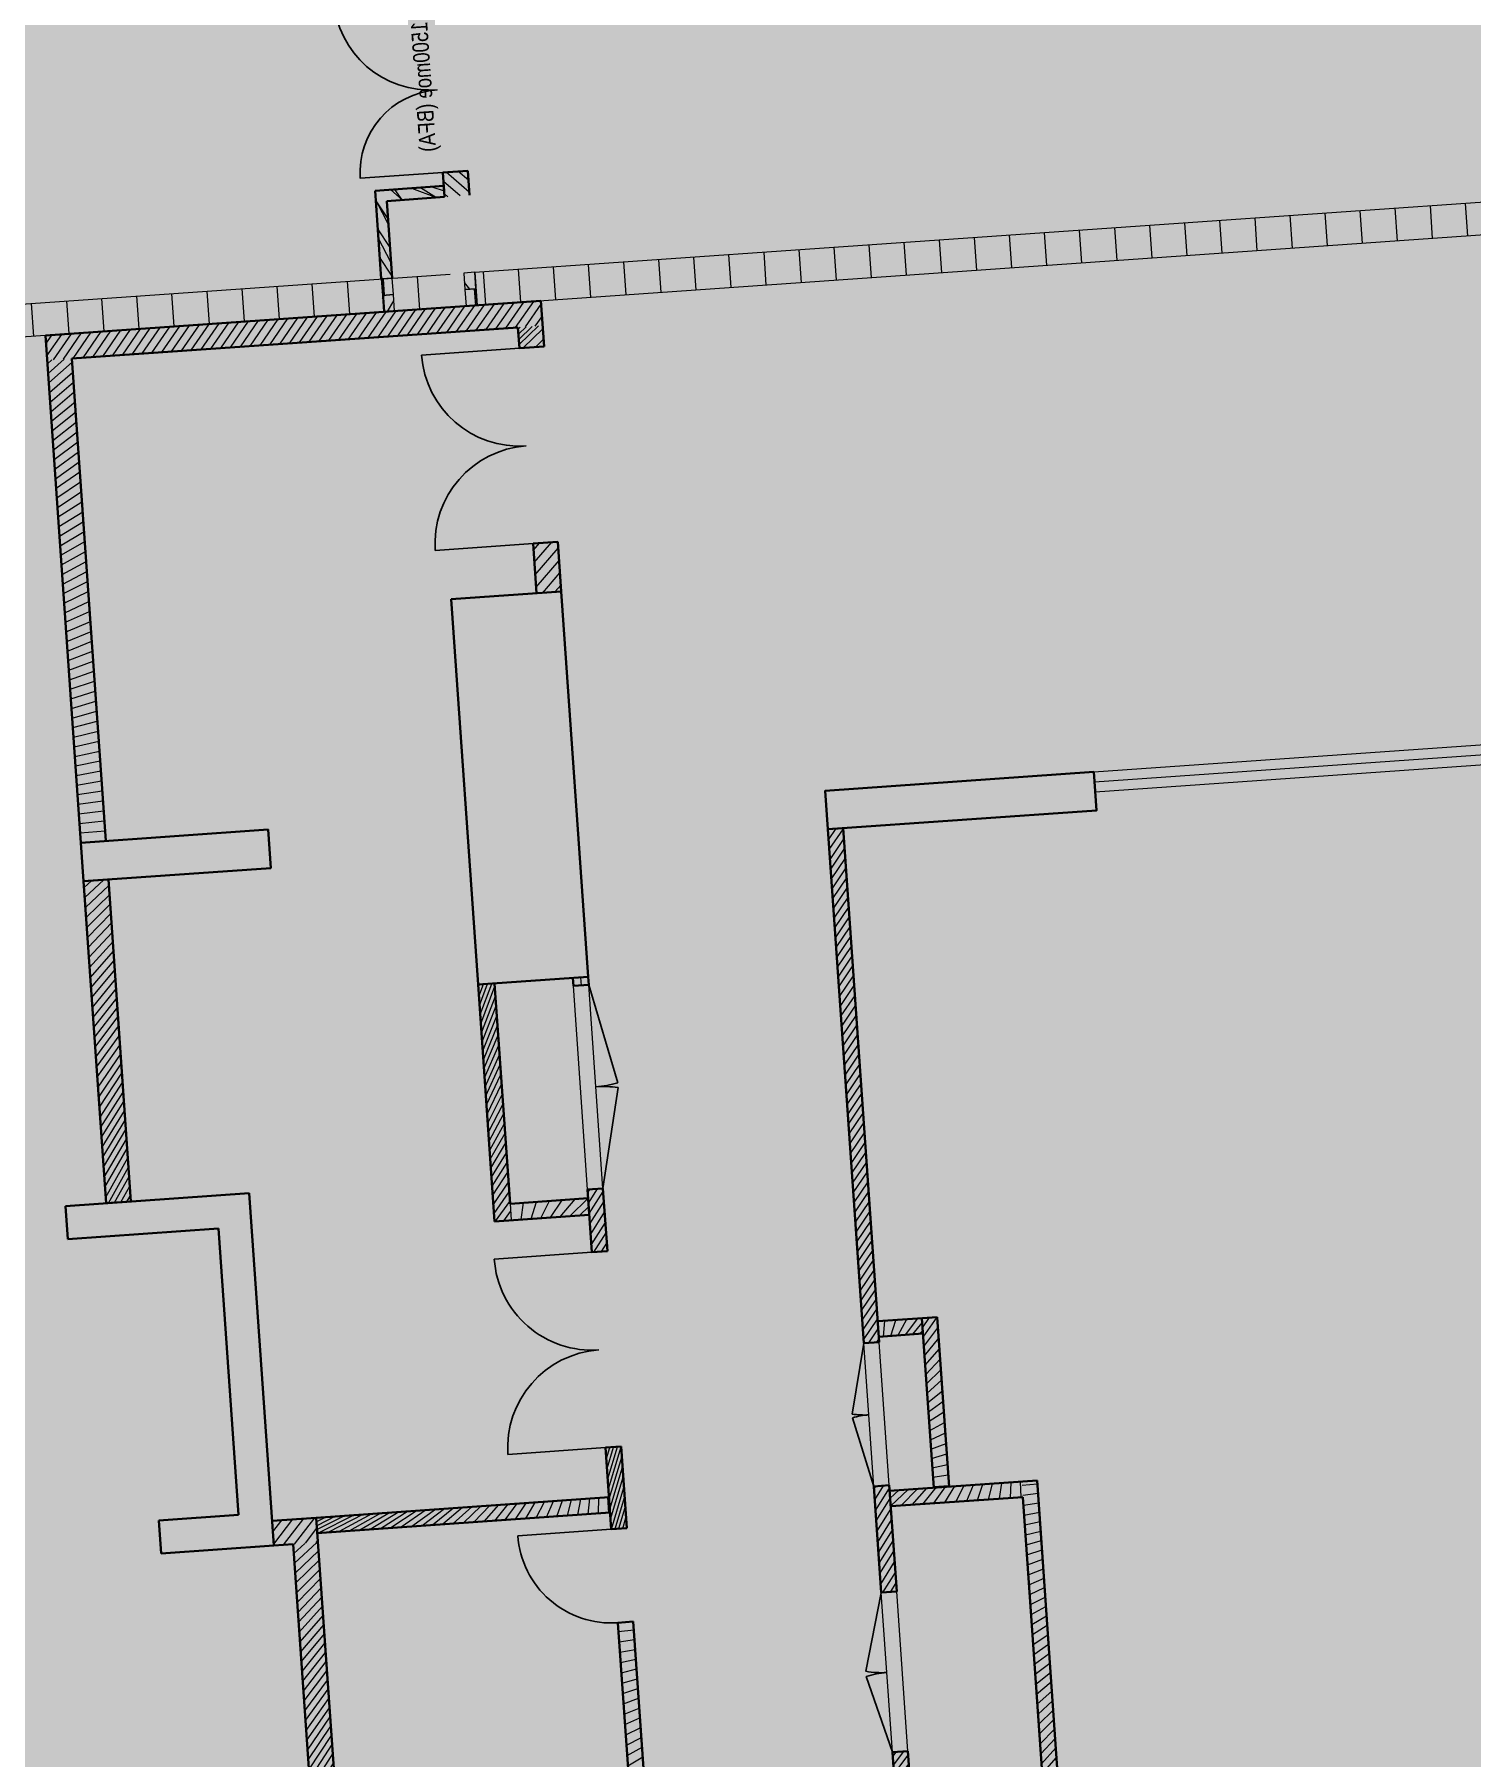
# Model space of a CAD drawing. Header units: millimetres. Extents: x 834311283 to 834708468, y 817882832 to 818197366.
# Drawn here: x 834513205 to 834526226, y 817984367 to 817999978 of the extents above; entities that cross this region are included whole.
import ezdxf

# ---------------------------------------------------------------- set-up
doc = ezdxf.new("R2010")
doc.units = ezdxf.units.MM
doc.header["$LTSCALE"] = 3
for name, color, linetype, lineweight in [('3A35X-MAGP-P-ADR-B01-L1$0$UAJ-08GLAS', 7, 'Continuous', 5), ('Hatch (LTC&CB)', 252, 'Continuous', 35), ('UAJ-22INWA', 6, 'Continuous', 35), ('UAJ-22INWA-a', 1, 'Continuous', 13), ('UAJ-22INWA-h', 251, 'Continuous', 9), ('UAJ-23FLOR', 6, 'Continuous', 35), ('UAJ-23FLOR-a', 1, 'Continuous', 13), ('UAJ-23FLOR-h', 251, 'Continuous', 9), ('UAJ-28STRU', 6, 'Continuous', 35), ('UAJ-32INFR', 7, 'Continuous', 25)]:
    doc.layers.add(name, color=color, linetype=linetype, lineweight=lineweight)
doc.layers.add('UAJ-00XREF', color=7, linetype='Continuous')
doc.layers.add('UAJ-01LAYO-$', color=32, linetype='Continuous', lineweight=5, plot=False)
doc.styles.add('Kowloon_standard', font='arial.ttf', dxfattribs={"width": 0.8, "height": 2.5})

# ---------------------------------------------------------------- blocks, each defined once
blk = doc.blocks.new('*U233')
at = {"layer": 'UAJ-22INWA-h'}
h = blk.add_hatch(dxfattribs=at)
h.set_pattern_fill('ANSI31', color=256, scale=20)
h.set_pattern_definition([(45, (24.99999804083996, 1434.626051473886), (-44.90128060534576, 44.90128060534577), [])])
h.paths.add_polyline_path([(-1.91468615184931e-07, 1106.153513215274), (2.588660379387875e-07, 1328.472539229993), (224.9999983515174, 1328.472539006476), (224.9999983780199, 1106.153513349385)])
at = {"layer": 'UAJ-22INWA'}
for p, q in [((-4.245700325355985e-08, 1106.153513453693), (1.098544259927451e-07, 1328.472539237717)), ((224.9999984260232, 1328.472539058494), (224.9999983631187, 1106.153513407255))]:
    blk.add_line(p, q, dxfattribs=at)
blk.add_lwpolyline([(-1.91468615184931e-07, 1106.153513215274), (224.9999983780199, 1106.153513254017)], dxfattribs=at)
blk = doc.blocks.new('*U226')
at = {"layer": 'UAJ-22INWA-h'}
h = blk.add_hatch(dxfattribs=at)
h.set_pattern_fill('ANSI31', color=256, scale=20)
h.set_pattern_definition([(45, (24.99999796890594, 2038.051933584496), (-44.90128060534576, 44.90128060534577), [])])
h.paths.add_polyline_path([(2.048389546871476e-08, -671.8328897427256), (-2.502048346286756e-08, 3709.884824298603), (224.9999980676309, 3709.884824075086), (224.9999985899724, -671.832889608615)])
at = {"layer": 'UAJ-22INWA'}
for p, q in [((1.694955074000859e-07, -671.8328895043065), (-1.874439298936204e-07, 3934.898068466211)), ((224.9999981421367, 3709.884824127104), (224.9999985750713, -671.8328895507452))]:
    blk.add_line(p, q, dxfattribs=at)
blk = doc.blocks.new('*U227')
at = {"layer": 'UAJ-22INWA-h'}
h = blk.add_hatch(dxfattribs=at)
h.set_pattern_fill('ANSI31', color=256, scale=20)
h.set_pattern_definition([(45, (24.99999798296813, 1920.089794006349), (-44.90128060534576, 44.90128060534577), [])])
h.paths.add_polyline_path([(3.456571562310273e-08, -789.9597975542681), (-2.504012286408397e-08, 3710.049592531999), (224.9999980676112, 3710.049592308481), (224.9999986040542, -789.9597974201575)])
at = {"layer": 'UAJ-22INWA'}
for p, q in [((1.835773275544739e-07, -789.9597973158491), (-1.740517348101263e-07, 3710.049592539722)), ((224.9999981622332, 3485.053649808549), (224.9999985690365, -564.95979827013))]:
    blk.add_line(p, q, dxfattribs=at)
blk = doc.blocks.new('*U228')
at = {"layer": 'UAJ-22INWA-h'}
h = blk.add_hatch(dxfattribs=at)
h.set_pattern_fill('ANSI31', color=256, scale=20)
h.set_pattern_definition([(45, (24.99999843769115, -1894.402945440384), (-44.90128060534576, 44.90128060534577), [])])
h.paths.add_polyline_path([(2.052769332294702e-08, -672.2003694529483), (4.437209213392634e-07, -222.2025750160533), (224.9999985363723, -222.2025752395707), (224.9999985900162, -672.2003693188377)])
at = {"layer": 'UAJ-22INWA'}
for p, q in [((1.695393052543181e-07, -672.2003692145292), (2.947093093932211e-07, -222.2025750083296)), ((224.9999986108781, -222.2028946405199), (224.9999985751151, -672.2003692609679))]:
    blk.add_line(p, q, dxfattribs=at)
blk.add_lwpolyline([(3.90079031831192e-06, -222.2025752780091), (225.0000024702788, -222.2025752392665)], dxfattribs=at)
blk = doc.blocks.new('*U229')
at = {"layer": 'UAJ-22INWA-h'}
h = blk.add_hatch(dxfattribs=at)
h.set_pattern_fill('ANSI31', color=256, scale=20)
h.set_pattern_definition([(45, (24.99999779513348, 3495.760789358895), (-44.90128060534576, 44.90128060534577), [])])
h.paths.add_polyline_path([(-1.532885676169826e-07, 785.8759660316739), (-2.502048346286756e-08, 3709.884824298603), (224.9999980676309, 3709.884824075086), (224.9999984162, 785.8759661657846)])
at = {"layer": 'UAJ-22INWA'}
for p, q in [((-4.276955685611498e-09, 785.8759662700929), (-1.740320954089099e-07, 3709.884824306327)), ((224.9999981421367, 3709.884824127104), (224.9999984012988, 785.8759662236544))]:
    blk.add_line(p, q, dxfattribs=at)
for points in [[(3.432048913509789e-06, 3709.884824036647), (225.0000020015374, 3709.88482407539)], [(-1.532885676169826e-07, 785.8759660316739), (224.9999984162, 785.8759660704168)]]:
    blk.add_lwpolyline(points, dxfattribs=at)
blk = doc.blocks.new('*U224')
at = {"layer": 'UAJ-22INWA-h'}
h = blk.add_hatch(dxfattribs=at)
h.set_pattern_fill('ANSI31', color=256, scale=20)
h.set_pattern_definition([(45, (24.99999667552106, 12887.75065009699), (-44.90128060534576, 44.90128060534577), [])])
h.paths.add_polyline_path([(-8.635374513232819e-07, 6743.875307999356), (-4.343840203091531e-07, 7143.875343060704), (224.9999976582673, 7143.875342837187), (224.9999977059511, 6743.875308133465)])
at = {"layer": 'UAJ-22INWA'}
for p, q in [((224.9999977327731, 7143.875606045856), (224.9999976910499, 6743.875308191336)), ((-7.145258393919107e-07, 6743.875308237774), (-5.699845849003196e-07, 6918.875304755802))]:
    blk.add_line(p, q, dxfattribs=at)
blk = doc.blocks.new('*U309')
at = {"layer": 'UAJ-22INWA-h'}
h = blk.add_hatch(dxfattribs=at)
h.set_pattern_fill('ANSI31', color=256, scale=20)
h.set_pattern_definition([(45, (24.99999821356371, -14.28695680005694), (-44.90128060534576, 44.90128060534577), [])])
h.paths.add_polyline_path([(4.265234565536957e-08, -857.7960768188605), (1.974688359496213e-07, 1843.509120990185), (224.9999982901202, 1843.509120766668), (224.9999986121409, -857.7960766847505)])
at = {"layer": 'UAJ-22INWA'}
for p, q in [((224.9999983444959, 2068.660251608967), (224.9999985972397, -857.7960766268802)), ((1.916639575867407e-07, -857.7960765804419), (4.845722401825016e-08, 1843.509120751766))]:
    blk.add_line(p, q, dxfattribs=at)
blk = doc.blocks.new('*U299')
at = {"layer": 'UAJ-23FLOR-h'}
h = blk.add_hatch(dxfattribs=at)
h.set_pattern_fill('ANSI31', color=256, scale=100, angle=315)
h.set_pattern_definition([(0, (283.8211659752508, 17030.67912150409), (8.526512829121202e-14, 317.4999999999999), [])])
h.paths.add_polyline_path([(-1.758943426466431e-07, 975.5064311840456), (-1.735112363121516e-06, 18055.17269111121), (299.999996357539, 18055.17269093239), (299.9999983935942, 975.5064313628595)])
at = {"layer": 'UAJ-22INWA-h'}
blk.add_lwpolyline([(-1.758943426466431e-07, 975.5064311840456), (299.9999983935942, 975.5064312674936)], dxfattribs=at)
at = {"layer": 'UAJ-23FLOR-h'}
for p, q in [((-2.685351583823031e-08, 975.0162871198104), (-1.902005368399363e-06, 18355.17268949909)), ((299.9999964320447, 18055.17290769977), (299.9999983786947, 975.4903132508248))]:
    blk.add_line(p, q, dxfattribs=at)
blk = doc.blocks.new('*U282')
at = {"layer": 'UAJ-23FLOR-h'}
h = blk.add_hatch(dxfattribs=at)
h.set_pattern_fill('ANSI31', color=256, scale=100, angle=315)
h.set_pattern_definition([(0, (283.8211639219247, 34255.22405775127), (8.526512829121202e-14, 317.4999999999999), [])])
h.paths.add_polyline_path([(-1.898966132785063e-06, 15429.67808105843), (-2.06536665814383e-06, 20825.545977484), (299.9999960272847, 20825.54597730519), (299.9999966705224, 15429.67808123725)])
at = {"layer": 'UAJ-22INWA-h'}
blk.add_lwpolyline([(-1.898966132785063e-06, 15429.67808105843), (299.9999966705224, 15429.67808114188)], dxfattribs=at)
at = {"layer": 'UAJ-23FLOR-h'}
for p, q in [((-1.74992530597665e-06, 15429.1879369942), (-2.214378270075201e-06, 20825.54597724558)), ((299.9999961017904, 20825.54619407257), (299.9999966556229, 15429.66196312521))]:
    blk.add_line(p, q, dxfattribs=at)
blk = doc.blocks.new('*U210')
at = {"layer": 'UAJ-22INWA-h'}
h = blk.add_hatch(dxfattribs=at)
h.set_pattern_fill('ANSI31', color=256, scale=20)
h.set_pattern_definition([(45, (-60.00000247354822, 5749.625931011269), (-44.90128060534576, 44.90128060534577), [])])
h.paths.add_polyline_path([(-4.280461212147202e-07, 3090.708980556273), (-1.894463252938294e-08, 3658.916951477042), (139.9999980737067, 3658.916951202861), (139.9999981414424, 3090.708980639719)])
at = {"layer": 'UAJ-22INWA'}
for p, q in [((-2.790345092833491e-07, 3090.708980794692), (-1.679562444607541e-07, 3658.916951238624)), ((139.9999981482113, 3658.929980603011), (139.9999981265401, 3090.72191344585))]:
    blk.add_line(p, q, dxfattribs=at)
for points in [[(3.438124764443273e-06, 3658.916951215087), (140.0000020076133, 3658.916951203164)], [(-4.280461212147202e-07, 3090.708980556273), (139.9999981414424, 3090.708980544352)]]:
    blk.add_lwpolyline(points, dxfattribs=at)
blk = doc.blocks.new('*U211')
at = {"layer": 'UAJ-22INWA-h'}
h = blk.add_hatch(dxfattribs=at)
h.set_pattern_fill('ANSI31', color=256, scale=20)
h.set_pattern_definition([(45, (-60.00000414589431, 19778.28058576966), (-44.90128060534576, 44.90128060534577), [])])
h.paths.add_polyline_path([(-1.139542177952535e-06, 9059.169977397474), (-9.797946631806553e-07, 11719.11060939423), (139.9999971128567, 11719.11060912005), (139.9999974299463, 9059.169977480924)])
at = {"layer": 'UAJ-22INWA'}
for p, q in [((-9.905312911182627e-07, 9059.182142746546), (-1.128806275112027e-06, 11719.11060915581)), ((139.9999971873625, 11719.11060911184), (139.9999974150452, 9059.169977415755))]:
    blk.add_line(p, q, dxfattribs=at)
blk = doc.blocks.new('*U206')
at = {"layer": 'UAJ-22INWA-h'}
h = blk.add_hatch(dxfattribs=at)
h.set_pattern_fill('ANSI31', color=256, scale=20)
h.set_pattern_definition([(45, (-60.00000284438721, 8860.449616597902), (-44.90128060534576, 44.90128060534577), [])])
h.paths.add_polyline_path([(-3.69057346460977e-07, 2595.875509705216), (-4.487723970214574e-07, 7264.574107914732), (139.999997643879, 7264.57410764055), (139.9999982004312, 2595.875509788662)])
at = {"layer": 'UAJ-22INWA'}
for p, q in [((-2.200457345296059e-07, 2595.875509943634), (-5.977840089528286e-07, 7264.574107676313)), ((139.9999977183836, 7264.5871370407), (139.9999981855289, 2595.888442594792))]:
    blk.add_line(p, q, dxfattribs=at)
for points in [[(3.008296999951199e-06, 7264.574107652777), (140.0000015777855, 7264.574107640854)], [(-3.69057346460977e-07, 2595.875509705216), (139.9999982004312, 2595.875509693294)]]:
    blk.add_lwpolyline(points, dxfattribs=at)
blk = doc.blocks.new('*U207')
at = {"layer": 'UAJ-22INWA-h'}
h = blk.add_hatch(dxfattribs=at)
h.set_pattern_fill('ANSI31', color=256, scale=20)
h.set_pattern_definition([(45, (-60.00000157490913, -1788.705385538985), (-44.90128060534576, 44.90128060534577), [])])
h.paths.add_polyline_path([(1.829088205340668e-07, -2034.352728968176), (2.687395124212344e-07, 1245.647344451238), (139.9999983613909, 1245.647344177056), (139.9999987523973, -2034.35272888473)])
at = {"layer": 'UAJ-22INWA'}
for p, q in [((3.235756155613722e-07, -1894.349933016417), (1.280723883551935e-07, 1105.650068853417)), ((139.9999984358955, 1245.660373577206), (139.999998737495, -2034.3397960786))]:
    blk.add_line(p, q, dxfattribs=at)
blk = doc.blocks.new('*U208')
at = {"layer": 'UAJ-22INWA-h'}
h = blk.add_hatch(dxfattribs=at)
h.set_pattern_fill('ANSI31', color=256, scale=20)
h.set_pattern_definition([(45, (-60.00000334473989, 13057.71197277789), (-44.90128060534576, 44.90128060534577), [])])
h.paths.add_polyline_path([(-8.259855235337454e-07, 6428.866867959264), (-4.921969036786322e-07, 7628.845105840671), (139.9999976004545, 7628.84510556649), (139.999997743503, 6428.86686804271)])
at = {"layer": 'UAJ-22INWA'}
for p, q in [((139.9999976624442, 7768.834693294556), (139.9999977286018, 6428.86686810058)), ((-6.769739116023743e-07, 6428.866868197682), (-6.412085156100033e-07, 7628.845105602252))]:
    blk.add_line(p, q, dxfattribs=at)
blk = doc.blocks.new('*U161')
at = {"layer": 'UAJ-22INWA-h'}
h = blk.add_hatch(dxfattribs=at)
h.set_pattern_fill('ANSI31', color=256, scale=20)
h.set_pattern_definition([(45, (-60.00000156951026, -1833.993088749111), (-44.90128060534576, 44.90128060534577), [])])
h.paths.add_polyline_path([(1.394639070895209e-08, -616.9922821600934), (4.431008164829109e-07, -217.000805566974), (139.9999985357522, -217.0008058411558), (139.9999985834349, -616.9922820766473)])
at = {"layer": 'UAJ-22INWA'}
for p, q in [((1.713026528064744e-07, -756.9922802370064), (2.940892045410632e-07, -217.0008056296274)), ((139.999998610258, -217.0008058663184), (139.9999985685338, -616.9922821121207))]:
    blk.add_line(p, q, dxfattribs=at)
blk = doc.blocks.new('*U171')
at = {"layer": 'UAJ-22INWA-h'}
h = blk.add_hatch(dxfattribs=at)
h.set_pattern_fill('ANSI31', color=256, scale=20)
h.set_pattern_definition([(45, (-60.00000239238443, 5068.774756911253), (-44.90128060534576, 44.90128060534577), [])])
h.paths.add_polyline_path([(-3.29540910115611e-07, 2264.387379701342), (-3.628605327321566e-08, 3804.387378231957), (139.9999980563653, 3804.387377957775), (139.9999982399476, 2264.387379784788)])
at = {"layer": 'UAJ-22INWA'}
for p, q in [((-1.805292981842399e-07, 2264.38737993976), (-1.852976652045868e-07, 3804.387377993538)), ((139.9999981308711, 3804.38737794957), (139.9999982250465, 2264.387509381244))]:
    blk.add_line(p, q, dxfattribs=at)
blk = doc.blocks.new('*U167')
at = {"layer": 'UAJ-22INWA-h'}
h = blk.add_hatch(dxfattribs=at)
h.set_pattern_fill('ANSI31', color=256, scale=20)
h.set_pattern_definition([(45, (-50.00000274324307, 8011.990390044073), (-44.90128060534576, 44.90128060534577), [])])
h.paths.add_polyline_path([(-4.686105796736229e-07, 3430.988279503146), (-2.480750254107988e-07, 5581.002111557013), (149.9999978445763, 5581.002111288792), (149.9999981008779, 3430.988279592552)])
at = {"layer": 'UAJ-22INWA'}
for p, q in [((-3.195989677422517e-07, 3430.988279741564), (-3.9708663734217e-07, 5581.002111318594)), ((149.999997919081, 5581.015140688942), (149.9999980725657, 3580.988227991665))]:
    blk.add_line(p, q, dxfattribs=at)
blk = doc.blocks.new('*U170')
at = {"layer": 'UAJ-22INWA-h'}
h = blk.add_hatch(dxfattribs=at)
h.set_pattern_fill('ANSI31', color=256, scale=20)
h.set_pattern_definition([(45, (-50.00000156043444, -1910.126383091001), (-44.90128060534576, 44.90128060534577), [])])
h.paths.add_polyline_path([(3.696109729389718e-08, -810.0534580304618), (4.291619291052484e-07, -100.0729240444552), (149.9999985218133, -100.0729243126765), (149.9999986064496, -810.0534579410552)])
at = {"layer": 'UAJ-22INWA'}
for p, q in [((149.999998582908, 49.92701250755555), (149.9999985915485, -810.0534579765286)), ((1.859727085081779e-07, -810.0534457612607), (2.801503171634008e-07, -100.0729241071086))]:
    blk.add_line(p, q, dxfattribs=at)
blk = doc.blocks.new('*U153')
at = {"layer": 'UAJ-22INWA-h'}
h = blk.add_hatch(dxfattribs=at)
h.set_pattern_fill('ANSI32', color=256, scale=20)
h.set_pattern_definition([(45, (-100.000001833855, 383.4906885431913), (-134.7038418160373, 134.7038418160373), []), (45, (-10.19740183385497, 383.4906885431913), (-134.7038418160373, 134.7038418160373), [])])
h.paths.add_polyline_path([(-1.048027513661509e-07, 379.1473467331102), (2.97505238222584e-07, 1004.343342855969), (99.9999983901566, 1004.343342557946), (99.99999846468577, 379.1473467927149)])
at = {"layer": 'UAJ-22INWA'}
for p, q in [((4.420886056522021e-08, 379.1473469715288), (1.48493626282635e-07, 1004.343342761462)), ((99.99999846466238, 1004.343344914326), (99.99999844084391, 479.1473466873284))]:
    blk.add_line(p, q, dxfattribs=at)
blk.add_lwpolyline([(3.75457463519524e-06, 1004.343342662805), (100.0000023240632, 1004.343342627042)], dxfattribs=at)
blk = doc.blocks.new('*U154')
at = {"layer": 'UAJ-22INWA-h'}
h = blk.add_hatch(dxfattribs=at)
h.set_pattern_fill('ANSI32', color=256, scale=20)
h.set_pattern_definition([(45, (-100.000001605664, -1530.715015412593), (-134.7038418160373, 134.7038418160373), []), (45, (-10.19740160566394, -1530.715015412593), (-134.7038418160373, 134.7038418160373), [])])
h.paths.add_polyline_path([(1.374621660943376e-08, -615.3137982114141), (4.07147297210031e-07, 84.59878384470913), (99.99999849979866, 84.59878354668591), (99.99999858323474, -615.3137981518095)])
at = {"layer": 'UAJ-22INWA'}
for p, q in [((99.99999856536374, 184.5987825236197), (99.99999856833358, -615.3137980939397)), ((1.627578285408049e-07, -615.3137979729955), (2.581355777474096e-07, 84.60058768130278))]:
    blk.add_line(p, q, dxfattribs=at)
blk = doc.blocks.new('*U159')
at = {"layer": 'UAJ-22INWA-h'}
h = blk.add_hatch(dxfattribs=at)
h.set_pattern_fill('CAS_ISOLATIE', color=256, scale=150)
h.set_pattern_definition([(59.99999999999999, (-209.9393017746303, -1.668447566771647e-07), (-129.9038105676658, 75.00000000000001), []), (120, (-209.9393017746303, -1.668447566771647e-07), (-129.9038105676658, -74.99999999999997), [])])
h.paths.add_polyline_path([(0, 0), (100.0061845422373, 7.947778613015544e-08), (100.0061845422373, 150.0000000794778), (0, 150)])
at = {"layer": 'UAJ-22INWA-a'}
blk.add_lwpolyline([(0, 0), (100.0061845422373, 7.947778613015544e-08), (100.0061845422373, 150.0000000794778), (0, 150)], close=True, dxfattribs=at)
blk = doc.blocks.new('*U152')
at = {"layer": 'UAJ-22INWA-h'}
h = blk.add_hatch(dxfattribs=at)
h.set_pattern_fill('CAS_ISOLATIE', color=256, scale=150)
h.set_pattern_definition([(59.99999999999999, (-209.9406386597051, -1.668458367021231e-07), (-129.9038105676658, 75.00000000000001), []), (120, (-209.9406386597051, -1.668458367021231e-07), (-129.9038105676658, -74.99999999999997), [])])
h.paths.add_polyline_path([(0, 0), (100.0061838204096, 7.9477757708446e-08), (100.0061838204096, 150.0000000794778), (0, 150)])
at = {"layer": 'UAJ-22INWA-a'}
blk.add_lwpolyline([(0, 0), (100.0061838204096, 7.9477757708446e-08), (100.0061838204096, 150.0000000794778), (0, 150)], close=True, dxfattribs=at)
blk = doc.blocks.new('D850')
blk.add_line((0, 0), (0, 850))
blk.add_arc((0, 0), 850, 0, 90)
blk = doc.blocks.new('D1775')
at = {"layer": 'UAJ-32INFR'}
for p, q in [((0, 2.384185791015625e-07), (1.192092895507812e-07, 887.5000003576279)), ((1775.000000119209, 2.384185791015625e-07), (1775.000000119209, 887.5000002384186))]:
    blk.add_line(p, q, dxfattribs=at)
for centre, radius, start, end in [((0, 2.384185791015625e-07), 887.500000097663, 0, 90), ((1775.000000119209, 2.384185791015625e-07), 887.4999999621175, 90, 180)]:
    blk.add_arc(centre, radius, start, end, dxfattribs=at)
blk = doc.blocks.new('DA1450')
at = {"layer": 'UAJ-32INFR', "flags": 128}
blk.add_lwpolyline([(0, 2.384185791015625e-07), (700.2966660261154, 187.6421583890915, -0.06554346351318398), (724.9999998807907, -0.001707553863525391, -0.065543460891712), (749.7042177915573, 187.6420420408249), (1450, -0.003415465354919434)], format="xyb", dxfattribs=at)
blk = doc.blocks.new('DA1300')
at = {"layer": 'UAJ-32INFR'}
for p, q in [((632.4555319547653, 150.0000002384186), (-2.384185791015625e-07, 1.192092895507812e-07)), ((667.5444678068161, 150.0000001192093), (1299.999999761581, 1.192092895507812e-07))]:
    blk.add_line(p, q, dxfattribs=at)
for centre, start, end in [((0, 1.192092895507812e-07), 0, 13.34236631840889), ((1299.999999761581, 1.192092895507812e-07), 166.6576336815911, 180)]:
    blk.add_arc(centre, 649.9999998589303, start, end, dxfattribs=at)
blk = doc.blocks.new('DA1850')
at = {"layer": 'UAJ-32INFR'}
for p, q in [((903.1195933818817, 199.9999998807907), (0, -2.384185791015625e-07)), ((946.8804067373276, 199.9999997615814), (1850.000000119209, -3.576278686523438e-07))]:
    blk.add_line(p, q, dxfattribs=at)
for centre, start, end in [((0, -2.384185791015625e-07), 0, 12.48688886830832), ((1850.000000119209, -3.576278686523438e-07), 167.5131111316917, 180)]:
    blk.add_arc(centre, 925.0000000195968, start, end, dxfattribs=at)
blk = doc.blocks.new('*U387')
at = {"layer": 'UAJ-22INWA-h'}
h = blk.add_hatch(dxfattribs=at)
h.set_pattern_fill('ANSI31', color=256, scale=20)
h.set_pattern_definition([(45, (-60.00000299095146, 10089.91906233826), (-44.90128060534576, 44.90128060534577), [])])
h.paths.add_polyline_path([(-7.163189650327695e-07, 5508.916951803298), (-2.480750254107988e-07, 5581.002111557013), (139.9999978445763, 5581.002111282831), (139.9999978531696, 5508.916951886744)])
at = {"layer": 'UAJ-22INWA'}
for p, q in [((-5.673073531013984e-07, 5508.916952041716), (-3.9708663734217e-07, 5581.002111318594)), ((139.999997919081, 5581.015140682981), (139.9999978382672, 5508.929884692874))]:
    blk.add_line(p, q, dxfattribs=at)
blk.add_lwpolyline([(-7.163189650327695e-07, 5508.916951803298), (139.9999978531696, 5508.916951791376)], dxfattribs=at)
blk = doc.blocks.new('*U386')
at = {"layer": 'UAJ-22INWA-h'}
h = blk.add_hatch(dxfattribs=at)
h.set_pattern_fill('ANSI31', color=256, scale=20)
h.set_pattern_definition([(45, (-60.00000121965331, -4768.80717699755), (-44.90128060534576, 44.90128060534577), [])])
h.paths.add_polyline_path([(3.569412001525052e-07, -3494.242170438492), (4.499629540077876e-07, -274.5650055370113), (139.9999985426143, -274.565005811193), (139.9999989264297, -3494.242170355046)])
at = {"layer": 'UAJ-22INWA'}
for p, q in [((5.059528120838763e-07, -3494.242170200073), (3.009513420764165e-07, -274.5650057754299)), ((139.9999986171189, -274.5519764110429), (139.9999989115274, -3494.229237548916))]:
    blk.add_line(p, q, dxfattribs=at)
blk.add_lwpolyline([(3.907032350980444e-06, -274.5650057989667), (140.0000024765209, -274.5650058108893)], dxfattribs=at)
blk = doc.blocks.new('*U388')
at = {"layer": 'UAJ-22INWA-h'}
h = blk.add_hatch(dxfattribs=at)
h.set_pattern_fill('ANSI31', color=256, scale=20)
h.set_pattern_definition([(45, (-60.00000249406011, 5921.692066839798), (-44.90128060534576, 44.90128060534577), [])])
h.paths.add_polyline_path([(-4.280461212147202e-07, 3090.708980556273), (-3.945652338188665e-08, 3830.983087305571), (139.9999980531948, 3830.983087031389), (139.9999981414424, 3090.708980639719)])
at = {"layer": 'UAJ-22INWA'}
for p, q in [((-2.790345092833491e-07, 3090.708980794692), (-1.884681353132578e-07, 3830.983087067153)), ((139.9999981276995, 3830.99611643154), (139.9999981265401, 3090.72191344585))]:
    blk.add_line(p, q, dxfattribs=at)
for points in [[(3.41761287359077e-06, 3830.983087043616), (140.0000019871014, 3830.983087031693)], [(-4.280461212147202e-07, 3090.708980556273), (139.9999981414424, 3090.708980544352)]]:
    blk.add_lwpolyline(points, dxfattribs=at)
blk = doc.blocks.new('*U389')
at = {"layer": 'UAJ-22INWA-h'}
h = blk.add_hatch(dxfattribs=at)
h.set_pattern_fill('ANSI31', color=256, scale=20)
h.set_pattern_definition([(45, (24.99999793830713, 2294.73302442727), (-44.90128060534576, 44.90128060534577), [])])
h.paths.add_polyline_path([(-2.447127656068915e-07, 1552.797424878583), (2.095773652399657e-07, 1741.935600520069), (224.9999983022287, 1741.935600296552), (224.9999983247758, 1552.797425012694)])
at = {"layer": 'UAJ-22INWA'}
for p, q in [((224.999998356618, 1966.935297656792), (224.9999983098746, 1552.797425070563)), ((-9.570115367552036e-08, 1552.797425117002), (6.056575329392335e-08, 1741.935600527793))]:
    blk.add_line(p, q, dxfattribs=at)
blk.add_lwpolyline([(-2.447127656068915e-07, 1552.797424878583), (224.9999983247758, 1552.797424917326)], dxfattribs=at)
blk = doc.blocks.new('*U392')
at = {"layer": 'UAJ-22INWA-h'}
h = blk.add_hatch(dxfattribs=at)
h.set_pattern_fill('ANSI31', color=256, scale=20)
h.set_pattern_definition([(45, (-60.00000126797522, -4363.453334598987), (-44.90128060534576, 44.90128060534577), [])])
h.paths.add_polyline_path([(2.079306966606964e-07, -2244.25126553273), (5.506515492470498e-07, -1119.202068044211), (139.9999986433029, -1119.202068318393), (139.9999987774192, -2244.251265449283)])
at = {"layer": 'UAJ-22INWA'}
for p, q in [((3.569423085920675e-07, -2244.251265294311), (4.016399373156787e-07, -1119.20206828263)), ((139.9999987178075, -1119.189038918243), (139.9999987625169, -2244.238332643153))]:
    blk.add_line(p, q, dxfattribs=at)
for points in [[(4.007720946219706e-06, -1119.202068306166), (140.0000025772095, -1119.202068318089)], [(2.079306966606964e-07, -2244.25126553273), (139.9999987774192, -2244.251265544651)]]:
    blk.add_lwpolyline(points, dxfattribs=at)
blk = doc.blocks.new('*U393')
at = {"layer": 'UAJ-22INWA-h'}
h = blk.add_hatch(dxfattribs=at)
h.set_pattern_fill('ANSI31', color=256, scale=20)
h.set_pattern_definition([(45, (-60.00000186284467, 626.6734410277022), (-44.90128060534576, 44.90128060534577), [])])
h.paths.add_polyline_path([(-9.903908448904986e-08, 330.7979318864668), (2.627518824738218e-07, 1295.875510163281), (139.9999983554032, 1295.8755098891), (139.9999984704494, 330.797931969913)])
at = {"layer": 'UAJ-22INWA'}
for p, q in [((4.997252744232127e-08, 330.7979321248854), (1.137402705424506e-07, 1295.875509924863)), ((139.9999984299079, 1295.88853928925), (139.9999984555471, 330.8108647760432))]:
    blk.add_line(p, q, dxfattribs=at)
for points in [[(3.719821279446478e-06, 1295.875509901326), (140.0000022893098, 1295.875509889403)], [(-9.903908448904986e-08, 330.7979318864668), (139.9999984704494, 330.7979318745452)]]:
    blk.add_lwpolyline(points, dxfattribs=at)
blk = doc.blocks.new('D1500MOE (BFA)')
at = {"layer": 'UAJ-32INFR', "flags": 128}
blk.add_lwpolyline([(1630.000000596046, 0.0007719993591308594), (1629.999315142632, 750.0007724761963, 0.4142135515998225), (880.0000001192093, 0.0001140832901000977, 0.4142089849156734), (0.01363801956176758, 880.0000001192093), (-2.384185791015625e-07, 1.192092895507812e-07)], format="xyb", dxfattribs=at)
at = {"layer": 'UAJ-01LAYO-$', "insert": (251.3905324935913, 197.0507344007492), "char_height": 149.9999999999999, "width": 1373.922532418845, "attachment_point": 1, "rotation": 5.22413445735313e-05, "style": 'Kowloon_standard'}
blk.add_mtext('1500moe (BFA)', dxfattribs=at)
blk = doc.blocks.new('GBP-LB02_LEV-6.53')
at = {"layer": 'UAJ-23FLOR-h'}
h = blk.add_hatch(dxfattribs=at)
h.set_pattern_fill('EARTH', color=256, scale=180, angle=45)
h.set_pattern_definition([(48.99890852994428, (833819452.4835471, 817786003.3590384), (-112.7268621600291, 1612.510668041472), [1143, -1143]), (48.99890852994428, (833819129.0015101, 817786284.568502), (-112.7268621600291, 1612.510668041472), [1143, -1143]), (48.99890852994428, (833818805.5194733, 817786565.7779655), (-112.7268621600291, 1612.510668041472), [1143, -1143]), (138.9989085299443, (833818791.4286155, 817786767.341799), (-1612.510668041472, -112.7268621600291), [1143, -1143]), (138.9989085299443, (833819072.638079, 817787090.823836), (-1612.510668041472, -112.7268621600291), [1143, -1143]), (138.9989085299443, (833819353.8475426, 817787414.3058729), (-1612.510668041472, -112.7268621600291), [1143, -1143])])
h.paths.add_polyline_path([(834607546.489914, 818192773.8916651), (834673232.9368618, 818197365.8780692), (834691373.7887626, 817937868.569913), (834685588.4607487, 817937127.6430434), (834685105.737498, 817940896.857602), (834650587.6674813, 817936476.1289068), (834651070.3907301, 817932706.9143615), (834551919.0352749, 817920008.601796), (834482026.6875536, 817893354.505612), (834383075.7475835, 817886437.076049), (834441506.4995006, 817949096.3580177), (834458453.7500002, 817967379.2999998), (834478637.6000003, 817989841.6999999), (834483448.3000003, 817995421.2999997), (834489786.8000002, 818002934.0999999), (834500656.3000004, 818016266.1), (834508244.2000003, 818025929.9), (834515683.5000002, 818035708.4999999), (834523692.1500002, 818046595.75), (834532219.3000002, 818058623.75), (834546606.4000003, 818080041.6), (834556456.7000003, 818095618.3000001), (834568418.3000003, 818115665.3), (834578621.5500003, 818133890.65), (834588349.1000003, 818152374.5), (834599172.5000002, 818174435.3000001)])
h.paths.add_polyline_path([(834640304.9205754, 818055632.724982), (834646290.8670971, 818056051.8197085), (834642791.68405, 818105910.8518904), (834636806.9000093, 818105492.4693737), (834634251.8150861, 818142031.4177986), (834610016.1973183, 818140337.1580075), (834609788.3040171, 818143597.0764725), (834587768.8782567, 818140310.2094649), (834567220.9581476, 818104369.6835257), (834565437.03285, 818101393.3793707), (834564610.1881045, 818100023.5882319), (834562784.5789996, 818096938.6312524), (834556654.2675333, 818087090.8253415), (834555720.087261, 818085606.747942), (834554860.1115384, 818084257.5104698), (834550875.6697745, 818078006.2196822), (834545204.9353101, 818069586.3739132), (834542258.3943995, 818065225.6315111), (834541362.7922996, 818063899.7744757), (834537651.0516131, 818058368.7728037), (834531077.6581107, 818048811.4306496), (834524249.2454296, 818039614.411969), (834520784.8111324, 818034888.8899139), (834515055.3396788, 818027075.672479), (834507323.9410119, 818017200.0913588), (834503054.2627076, 818011761.6223992), (834508701.854493, 817930984.42202), (834535271.705267, 817933687.1625333), (834599034.8614085, 817940173.2834697), (834631909.3504056, 817943517.3124893), (834645776.1065576, 817944927.9001964), (834645137.4445837, 817954063.3931775), (834645032.8383249, 817955559.7412419), (834644307.9897524, 817965928.697765), (834644203.3835472, 817967425.0458288), (834643505.5806562, 817977406.6319067), (834643400.9743955, 817978902.9799666), (834642523.6623843, 817991452.5625781), (834642419.056123, 817992948.9106454), (834641155.0647764, 818011283.8032656), (834643398.9266214, 818011440.903013)], flags=16)
h.paths.add_polyline_path([(834450838.26049, 817950881.8800887), (834498826.0982957, 817954236.5978773), (834500064.56546, 817936519.6245999), (834506621.1639228, 817936977.9811146), (834507095.3787206, 817930194.5365381), (834500538.7478187, 817929736.1777552), (834500559.3027261, 817929436.8825322), (834452571.8298296, 817926082.1901612)], flags=16)
at = {"layer": '3A35X-MAGP-P-ADR-B01-L1$0$UAJ-08GLAS'}
for p, q in [((834522803.9427505, 817993297.0806605), (834526794.2030402, 817993576.048072)), ((834522810.2191229, 817993207.2997768), (834526800.4799743, 817993486.2672273)), ((834522816.4954945, 817993117.5189039, 7.63089325062083e-09), (834526806.7568767, 817993396.4863923, -3.26088667179647e-09))]:
    blk.add_line(p, q, dxfattribs=at)
at = {"layer": 'UAJ-22INWA'}
blk.add_line((834515548.8456275, 817986300.2832352), (834515374.3450086, 817986288.0843036), dxfattribs=at)
at = {"layer": 'UAJ-23FLOR-a'}
for p, q in [((834518216.3377464, 817989512.3790035), (834518087.3213313, 817991357.8748088)), ((834518355.9968867, 817989522.1424077), (834518226.9804716, 817991367.6382129)), ((834520810.1349692, 817986823.723536), (834520719.4756944, 817988120.5454278)), ((834520949.7941097, 817986833.4869404), (834520859.1348349, 817988130.3088322)), ((834520978.5600171, 817984414.5129503), (834520877.4390393, 817985860.9826348)), ((834521118.2191577, 817984424.2763546), (834521017.0981798, 817985870.7460392))]:
    blk.add_line(p, q, dxfattribs=at)
at = {"layer": 'UAJ-22INWA'}
for name, p, xscale, rotation in [('*U233', (834516828.4256617, 817999831.0983185), -1, 184.0042413630616), ('*U154', (834516403.1673537, 817998384.8568374), -0.9999999999999971, 3.998436017197756), ('*U227', (834517005.726582, 817997509.6525807), -1, 93.99899116867351), ('*U170', (834517413.6910925, 817989378.1490656), -1, 93.99894989425498), ('*U161', (834520629.4287925, 817988304.7141091), -1, 93.99894989425498), ('*U208', (834514549.8155255, 817986196.0882268), -0.9999999999999971, 273.9935757104407), ('*U211', (834506730.262092, 817985769.7937335), -0.9999999999999971, 273.9939298566906), ('*U224', (834508646.889135, 817985817.7741468), -0.9999999999999942, 273.9989881859266)]:
    blk.add_blockref(name, p, dxfattribs=dict(at, xscale=xscale, rotation=rotation))
for name, p, rotation in [('*U153', (834515912.3143401, 817998535.5957167), 273.9984359045031), ('*U152', (834516446.0788321, 817997771.0419954), 183.998908506495), ('*U152', (834517194.2418565, 817997823.5457832), 183.998908506495), ('*U159', (834516456.5398217, 817997621.4034625), 183.998908506495), ('*U159', (834517204.702846, 817997673.9072503), 183.998908506495), ('*U389', (834517706.4815179, 817995586.9059771), 3.998949845065163), ('*U226', (834513579.1050792, 817993325.612006), 3.998692897558439), ('*U228', (834517706.4815179, 817995586.9059771), 3.998949845065163), ('*U206', (834520900.508425, 817985530.9900969), 3.998973552392778), ('*U229', (834513908.7113837, 817988605.5798873), 3.99357570048728), ('*U167', (834517613.6186934, 817985802.3975847), 3.998973552392778), ('*U387', (834518471.5055013, 817985862.3704183), 3.998973552392778), ('*U210', (834518471.5055013, 817985862.3704183), 3.998973552392778), ('*U171', (834521510.22999, 817984552.6170889), 3.998949843034938), ('*U388', (834518646.9105562, 817983353.2198458), 3.998973552392778), ('*U393', (834520900.508425, 817985530.9900969), 3.998973552392778), ('*U207', (834522237.246033, 817985624.438307), 3.998973552392778), ('*U309', (834515677.4911935, 817984461.1172723), 3.998911107429282), ('*U386', (834518471.5055013, 817985862.3704183), 3.998973552392778), ('*U392', (834520900.508425, 817985530.9900968), 3.998973552392778)]:
    blk.add_blockref(name, p, dxfattribs=dict(at, rotation=rotation))
at = {"layer": 'UAJ-23FLOR', "color": 30, "lineweight": 20, "true_color": 0xeb7500, "rotation": 273.998651589557}
blk.add_blockref('*U299', (834516221.1406555, 817997755.2797844), dxfattribs=at)
at = {"layer": 'UAJ-23FLOR-h', "lineweight": 20, "rotation": 273.998651589557}
blk.add_blockref('*U282', (834496195.0081912, 817996355.3588961), dxfattribs=at)
at = {"layer": 'UAJ-32INFR', "xscale": -1}
for name, p, rotation in [('D1500MOE (BFA)', (834516791.8310162, 818000353.6650289), 93.9988561969805), ('D850', (834518431.3726989, 817986436.4042075), 93.99885619617416)]:
    blk.add_blockref(name, p, dxfattribs=dict(at, rotation=rotation))
at = {"layer": 'UAJ-32INFR'}
for name, p, rotation in [('D1775', (834517721.9777441, 817995365.244456), 93.99885621568775), ('DA1850', (834518226.9842529, 817991367.6384773), 273.9988561753866), ('D1775', (834518379.7500362, 817987174.8761193), 93.99885617538663), ('DA1300', (834520810.1358777, 817986823.7105386), 93.99885617538663), ('DA1450', (834520977.8536749, 817984414.4635711), 93.99885617538663)]:
    blk.add_blockref(name, p, dxfattribs=dict(at, rotation=rotation))
blk = doc.blocks.new('GBP-STR-B02-L1')
at = {"layer": 'UAJ-28STRU', "ltscale": 2}
for p, q in [((834513485.3219321, 817989363.7528775), (834515151.2502705, 817989480.2980752)), ((834515374.3450084, 817986288.0843036), (834515151.2502705, 817989480.2980752)), ((834513506.2370635, 817989064.4828362), (834513485.3219321, 817989363.7528775)), ((834513506.2370635, 817989064.4828362), (834514872.8968383, 817989160.091771)), ((834515054.1613132, 817986566.4180816), (834514872.8968383, 817989160.091771)), ((834514330.9289504, 817986515.8221126), (834515054.1613132, 817986566.4180816)), ((834514351.8440821, 817986216.5520713), (834514330.9289503, 817986515.8221127)), ((834514351.8440821, 817986216.5520713), (834515374.3450084, 817986288.0843036))]:
    blk.add_line(p, q, dxfattribs=at)
at = {"layer": 'UAJ-28STRU', "ltscale": 2, "flags": 128}
for points in [[(834516980.2559288, 817994862.2964847), (834517977.8117523, 817994932.0332874), (834518221.963229, 817991439.5484316), (834517224.4074054, 817991369.8116289)], [(834522803.9427505, 817993297.0806605), (834520369.5040132, 817993126.8552542), (834520393.9001417, 817992777.878827), (834522828.3459032, 817992948.0037678)], [(834513625.9541873, 817992655.4188327), (834515321.8337809, 817992773.9738199), (834515346.2300252, 817992424.9957398), (834513650.3504316, 817992306.4407526)]]:
    blk.add_lwpolyline(points, close=True, dxfattribs=at)

msp = doc.modelspace()

# ---------------------------------------------------------------- hatches: boundary and pattern name
at = {"layer": 'Hatch (LTC&CB)'}
h = msp.add_hatch(color=256, dxfattribs=at)
h.dxf.hatch_style = 1
h.paths.add_polyline_path([(834559573.4371741, 818078677.8399037), (834559695.0756814, 818078866.3139815), (834553942.1014596, 818082817.2111235), (834550875.6736776, 818078006.2157004), (834545204.9392027, 818069586.3699163), (834541362.7955292, 818063899.7709482), (834537651.0555159, 818058368.7688218), (834531077.4654778, 818048811.1409165), (834524249.9406248, 818039613.5606796), (834520784.6588076, 818034889.0016383), (834514978.221307, 818026972.1957152), (834507323.8989643, 818017200.7446709), (834503054.262707, 818011761.6223993), (834508701.8544925, 817930984.4220201), (834645776.1065571, 817944927.9001966), (834645087.2963749, 817954780.900776), (834632967.232029, 817953933.6153294), (834631478.2610402, 817953723.487452), (834621964.2149237, 817953058.3826838), (834621522.3774838, 817959378.6828537), (834622806.1565553, 817959468.4288538), (834618963.4832495, 818014436.2860692), (834612647.1381927, 818019927.2116815), (834608843.876658, 818019661.6306973), (834608946.3383887, 818018195.4174135), (834608677.0481988, 818018176.5919555), (834608902.285401, 818014954.454745), (834601170.2576475, 818014413.942529), (834600936.6512012, 818017755.7659361), (834599410.3688987, 818017649.0728703), (834599319.7422287, 818018970.7371502), (834594177.1680617, 818018611.2319504), (834593966.5653642, 818021623.8154658), (834594708.1177104, 818021675.6454707), (834594587.3647605, 818023402.6788216), (834592085.172055, 818023227.7796949), (834592547.1778132, 818016618.355669), (834580103.5568867, 818015748.451149), (834579617.3731202, 818022703.2341713), (834578992.6807954, 818022659.5633892), (834577313.5740993, 818046678.5227253), (834552648.1772562, 818044954.2785891), (834552163.5868412, 818051887.0528865), (834556024.7042569, 818052156.9746287), (834555752.4969037, 818056050.7871158), (834562550.9641379, 818056526.0521065), (834562440.0816244, 818058112.1810652), (834556519.4718986, 818057698.2850455), (834555494.6509069, 818072357.9211797)])

# ---------------------------------------------------------------- block references
at = {"layer": 'UAJ-00XREF'}
for name in ['GBP-LB02_LEV-6.53', 'GBP-STR-B02-L1']:
    msp.add_blockref(name, (0, 0), dxfattribs=at)

doc.saveas('drawing.dxf')
